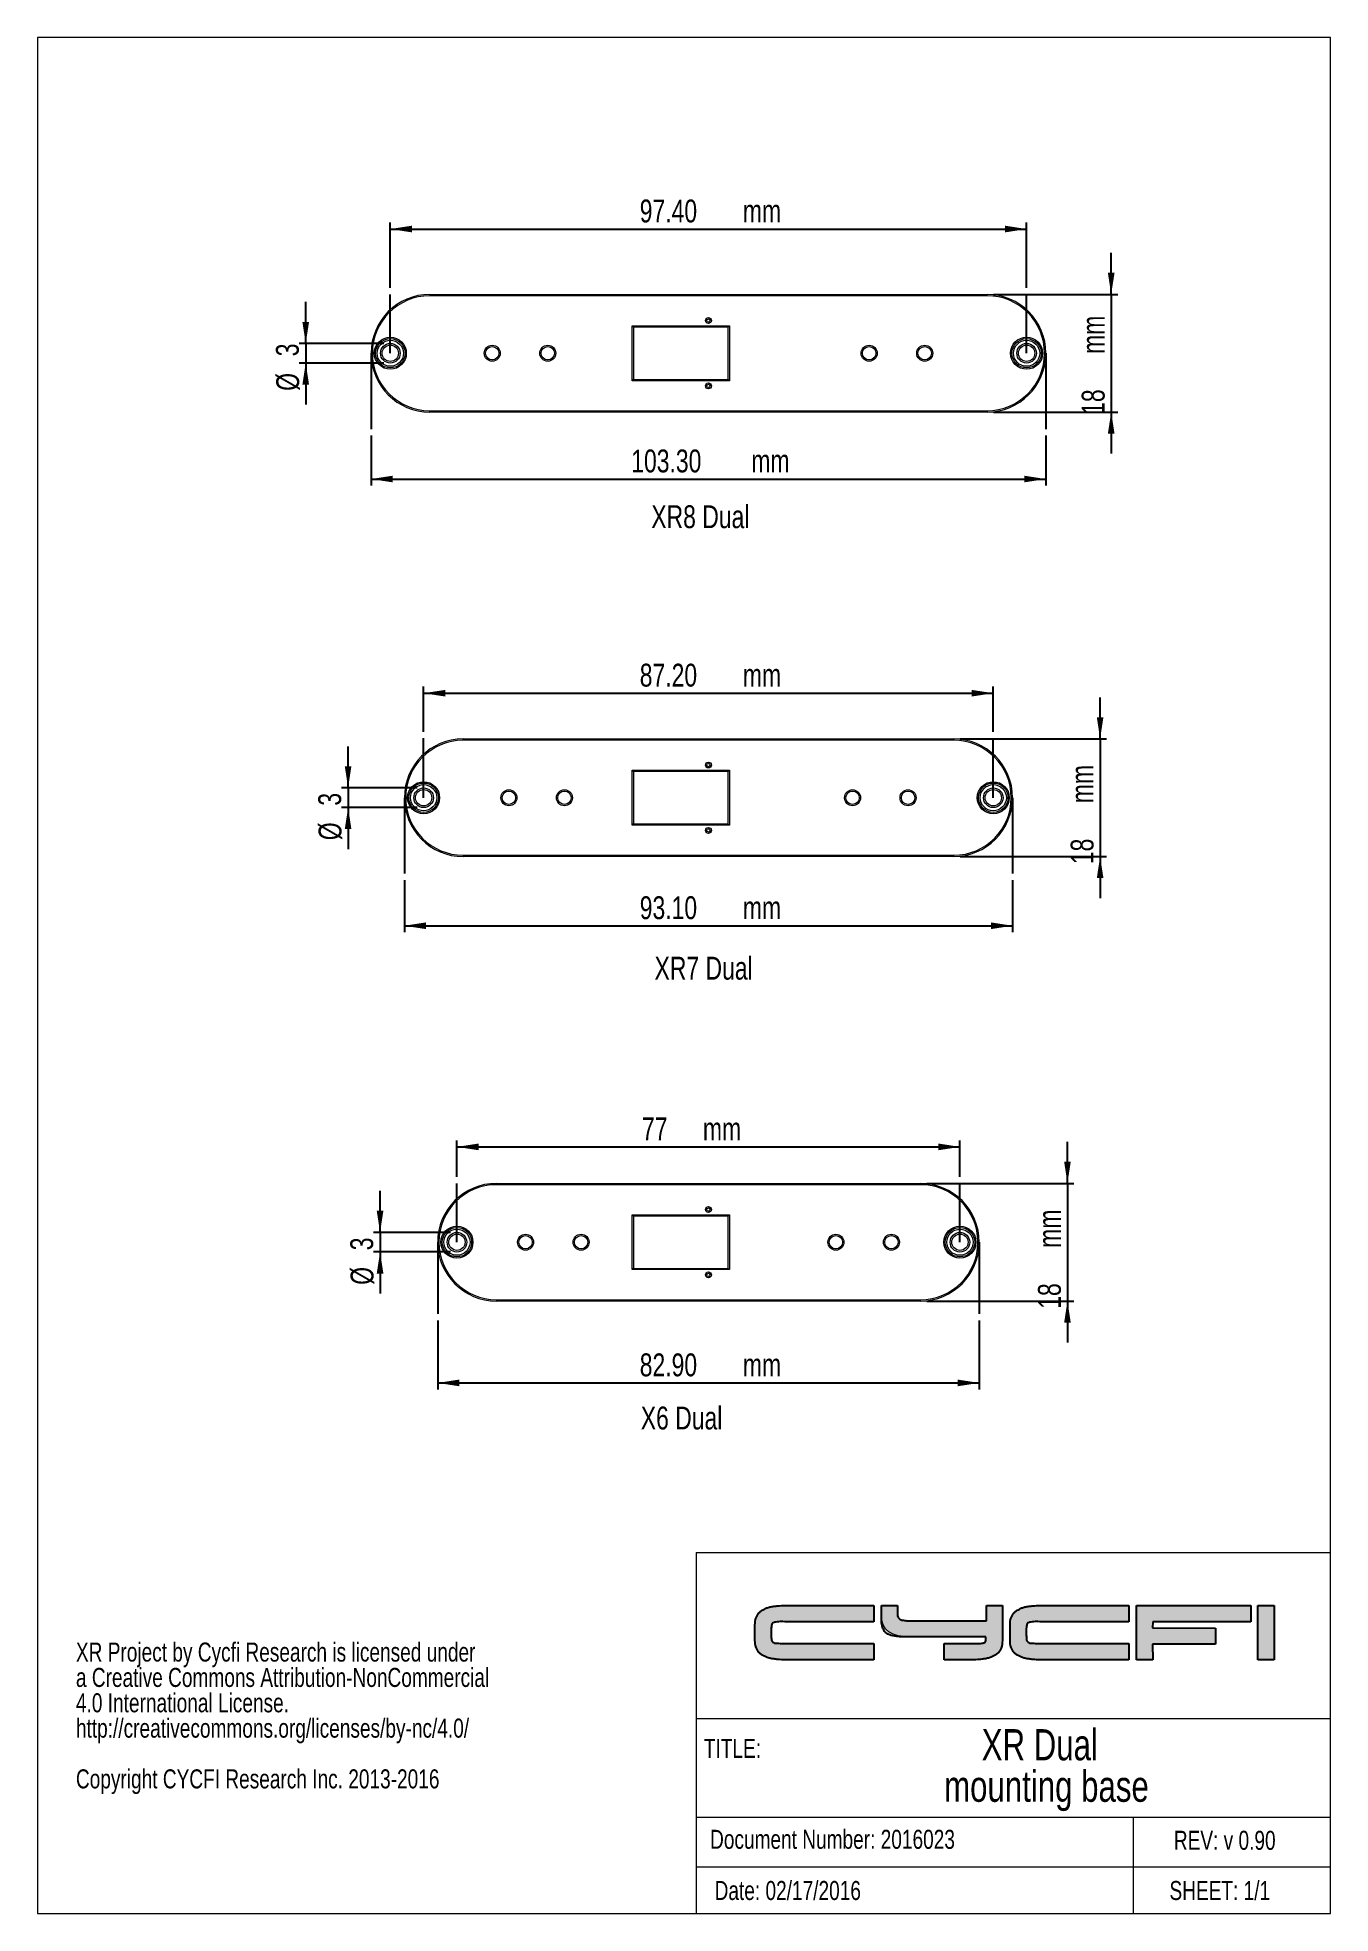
# Model space of a CAD drawing. Header units: millimetres. Extents: x 7 to 205, y 5 to 292.
import ezdxf

# ---------------------------------------------------------------- set-up
doc = ezdxf.new("R2010")
doc.units = ezdxf.units.MM
doc.layers.add('LAYER_1', color=179, linetype='Continuous')
doc.layers.add('SLD-0', color=179, linetype='Continuous')
doc.styles.add('SLDTEXTSTYLE0', font='TXT', dxfattribs={"width": 0.75})
doc.dimstyles.new('SLDDIMSTYLE0', dxfattribs={"dimtxt": 3.5, "dimasz": 3.302, "dimexe": 0, "dimexo": 0.0625, "dimgap": 0.875, "dimtad": 1, "dimrnd": 1e-09, "dimzin": 4, "dimdsep": 46, "dimtxsty": 'SLDTEXTSTYLE0', "dimsah": 1, "dimcen": 0.09, "dimadec": 0, "dimazin": 1, "dimtfac": 1, "dimtofl": 0, "dimtmove": 0, "dimatfit": 3, "dimfxl": 1, "dimfrac": 2, "dimtolj": 1, "dimtzin": 12, "dimarcsym": 0})
doc.dimstyles.new('SLDDIMSTYLE1', dxfattribs={"dimtxt": 3.5, "dimasz": 3.302, "dimexe": 0, "dimexo": 0.0625, "dimgap": 0.875, "dimtad": 1, "dimrnd": 1e-09, "dimzin": 12, "dimdsep": 46, "dimtxsty": 'SLDTEXTSTYLE0', "dimsah": 1, "dimcen": 0.09, "dimadec": 0, "dimazin": 3, "dimtfac": 1, "dimtofl": 0, "dimtmove": 0, "dimatfit": 3, "dimfxl": 1, "dimfrac": 2, "dimtolj": 1, "dimtzin": 12, "dimarcsym": 0})
doc.dimstyles.new('SLDDIMSTYLE2', dxfattribs={"dimtxt": 3.5, "dimasz": 3.302, "dimexe": 0, "dimexo": 0.0625, "dimgap": 0.875, "dimtad": 1, "dimrnd": 1e-09, "dimzin": 12, "dimdsep": 46, "dimtxsty": 'SLDTEXTSTYLE0', "dimsah": 1, "dimcen": 0.09, "dimadec": 0, "dimazin": 3, "dimtfac": 1, "dimtmove": 0, "dimatfit": 0, "dimfxl": 1, "dimfrac": 2, "dimtolj": 1, "dimtzin": 12, "dimarcsym": 0})

# ---------------------------------------------------------------- blocks, each defined once
blk = doc.blocks.new('SW_NOTE_0')
at = {"color": 0, "linetype": 'Continuous', "lineweight": 0, "char_height": 2.9104, "attachment_point": 1, "style": 'SLDTEXTSTYLE0'}
for s, insert in [('XR Project by Cycfi Research is licensed under', (0, 3.75)), ('a Creative Commons Attribution-NonCommercial', (0, -0.13)), ('4.0 International License.', (0, -4.01)), ('http://creativecommons.org/licenses/by-nc/4.0/', (0, -7.89)), ('Copyright CYCFI Research Inc. 2013-2016', (0, -15.65))]:
    blk.add_mtext(s, dxfattribs=dict(at, insert=insert))
blk = doc.blocks.new('SW_NOTE_1')
at = {"color": 0, "linetype": 'Continuous', "lineweight": 0, "attachment_point": 2, "style": 'SLDTEXTSTYLE0'}
for s, insert, char_height in [('XR Dual', (11.76, 6.14), 4.763), ('mounting base', (12.78, -0.21), 4.7625)]:
    blk.add_mtext(s, dxfattribs=dict(at, insert=insert, char_height=char_height))
blk = doc.blocks.new('_D')
at = {"layer": 'SLD-0'}
for p, q in [((61.08, 253.7), (61.08, 263.7)), ((61.08, 262.7), (158.48, 262.7)), ((158.48, 253.7), (158.48, 263.7))]:
    blk.add_line(p, q, dxfattribs=at)
for points in [[(61.08, 262.7), (64.38, 262.19), (64.38, 263.21)], [(158.48, 262.7), (155.18, 263.21), (155.18, 262.19)]]:
    blk.add_solid(points, dxfattribs=at)
at = {"layer": 'SLD-0', "char_height": 3.5, "attachment_point": 1, "style": 'SLDTEXTSTYLE0'}
for s, insert in [('97.40', (99.26, 267.21, 0.1)), ('mm', (115.05, 267.21, 0.1))]:
    blk.add_mtext(s, dxfattribs=dict(at, insert=insert))
blk = doc.blocks.new('_D_1')
at = {"layer": 'SLD-0'}
for p, q in [((58.13, 231.1), (58.13, 223.45)), ((161.43, 231.1), (161.43, 223.45)), ((58.13, 224.45), (161.43, 224.45))]:
    blk.add_line(p, q, dxfattribs=at)
for points in [[(58.13, 224.45), (61.43, 223.95), (61.43, 224.96)], [(161.43, 224.45), (158.13, 224.96), (158.13, 223.95)]]:
    blk.add_solid(points, dxfattribs=at)
at = {"layer": 'SLD-0', "char_height": 3.5, "attachment_point": 1, "style": 'SLDTEXTSTYLE0'}
for s, insert in [('103.30', (97.96, 228.97, 0.1)), ('mm', (116.34, 228.97, 0.1))]:
    blk.add_mtext(s, dxfattribs=dict(at, insert=insert))
blk = doc.blocks.new('_D_2')
at = {"layer": 'SLD-0'}
for p, q in [((66.18, 185.78), (66.18, 192.69)), ((153.38, 185.78), (153.38, 192.69)), ((66.18, 191.69), (153.38, 191.69))]:
    blk.add_line(p, q, dxfattribs=at)
for points in [[(66.18, 191.69), (69.48, 191.18), (69.48, 192.19)], [(153.38, 191.69), (150.08, 192.19), (150.08, 191.18)]]:
    blk.add_solid(points, dxfattribs=at)
at = {"layer": 'SLD-0', "char_height": 3.5, "attachment_point": 1, "style": 'SLDTEXTSTYLE0'}
for s, insert in [('87.20', (99.26, 196.2, 0.1)), ('mm', (115.05, 196.2, 0.1))]:
    blk.add_mtext(s, dxfattribs=dict(at, insert=insert))
blk = doc.blocks.new('_D_3')
at = {"layer": 'SLD-0'}
for p, q in [((63.23, 163.11), (63.23, 155.11)), ((156.33, 163.11), (156.33, 155.11)), ((63.23, 156.11), (156.33, 156.11))]:
    blk.add_line(p, q, dxfattribs=at)
for points in [[(63.23, 156.11), (66.53, 155.6), (66.53, 156.62)], [(156.33, 156.11), (153.03, 156.62), (153.03, 155.6)]]:
    blk.add_solid(points, dxfattribs=at)
at = {"layer": 'SLD-0', "char_height": 3.5, "attachment_point": 1, "style": 'SLDTEXTSTYLE0'}
for s, insert in [('93.10', (99.26, 160.62, 0.1)), ('mm', (115.05, 160.62, 0.1))]:
    blk.add_mtext(s, dxfattribs=dict(at, insert=insert))
blk = doc.blocks.new('_D_4')
at = {"layer": 'SLD-0'}
for p, q in [((71.28, 117.7), (71.28, 123.28)), ((71.28, 122.28), (148.28, 122.28)), ((148.28, 117.7), (148.28, 123.28))]:
    blk.add_line(p, q, dxfattribs=at)
for points in [[(71.28, 122.28), (74.58, 121.77), (74.58, 122.79)], [(148.28, 122.28), (144.98, 122.79), (144.98, 121.77)]]:
    blk.add_solid(points, dxfattribs=at)
at = {"layer": 'SLD-0', "char_height": 3.5, "attachment_point": 1, "style": 'SLDTEXTSTYLE0'}
for s, insert in [('77', (99.6, 126.79, 0.1)), ('mm', (108.93, 126.79, 0.1))]:
    blk.add_mtext(s, dxfattribs=dict(at, insert=insert))
blk = doc.blocks.new('_D_5')
at = {"layer": 'SLD-0'}
for p, q in [((68.33, 95.73), (68.33, 85.17)), ((151.23, 95.73), (151.23, 85.17)), ((68.33, 86.17), (151.23, 86.17))]:
    blk.add_line(p, q, dxfattribs=at)
for points in [[(68.33, 86.17), (71.63, 85.66), (71.63, 86.68)], [(151.23, 86.17), (147.93, 86.68), (147.93, 85.66)]]:
    blk.add_solid(points, dxfattribs=at)
at = {"layer": 'SLD-0', "char_height": 3.5, "attachment_point": 1, "style": 'SLDTEXTSTYLE0'}
for s, insert in [('82.90', (99.26, 90.68, 0.1)), ('mm', (115.05, 90.68, 0.1))]:
    blk.add_mtext(s, dxfattribs=dict(at, insert=insert))
blk = doc.blocks.new('_D_6')
at = {"layer": 'SLD-0'}
for p, q in [((48.13, 245.2), (48.13, 251.55)), ((60.08, 245.2), (47.13, 245.2)), ((48.13, 245.2), (48.13, 242.2)), ((60.08, 242.2), (47.13, 242.2)), ((48.13, 242.2), (48.13, 235.85))]:
    blk.add_line(p, q, dxfattribs=at)
for points in [[(48.13, 245.2), (48.64, 248.5), (47.62, 248.5)], [(48.13, 242.2), (47.62, 238.9), (48.64, 238.9)]]:
    blk.add_solid(points, dxfattribs=at)
at = {"layer": 'SLD-0', "char_height": 3.5, "attachment_point": 1, "rotation": 90, "style": 'SLDTEXTSTYLE0'}
for s, insert in [('3', (43.57, 243.23, -47.85)), ('%%c', (43.62, 237.95, -47.85))]:
    blk.add_mtext(s, dxfattribs=dict(at, insert=insert))
blk = doc.blocks.new('_D_7')
at = {"layer": 'SLD-0'}
for p, q in [((171.43, 252.7), (171.43, 259.05)), ((153.43, 252.7), (172.43, 252.7)), ((171.43, 252.7), (171.43, 234.7)), ((153.43, 234.7), (172.43, 234.7)), ((171.43, 234.7), (171.43, 228.35))]:
    blk.add_line(p, q, dxfattribs=at)
for points in [[(171.43, 252.7), (171.94, 256), (170.92, 256)], [(171.43, 234.7), (170.92, 231.4), (171.94, 231.4)]]:
    blk.add_solid(points, dxfattribs=at)
at = {"layer": 'SLD-0', "char_height": 3.5, "attachment_point": 1, "rotation": 90, "style": 'SLDTEXTSTYLE0'}
for s, insert in [('mm', (166.92, 243.6, -47.85)), ('18', (166.92, 234.27, -47.85))]:
    blk.add_mtext(s, dxfattribs=dict(at, insert=insert))
blk = doc.blocks.new('_D_8')
at = {"layer": 'SLD-0'}
for p, q in [((169.73, 184.7), (169.73, 191.05)), ((148.33, 184.7), (170.73, 184.7)), ((169.73, 184.7), (169.73, 166.7)), ((148.33, 166.7), (170.73, 166.7)), ((169.73, 166.7), (169.73, 160.35))]:
    blk.add_line(p, q, dxfattribs=at)
for points in [[(169.73, 184.7), (170.24, 188), (169.23, 188)], [(169.73, 166.7), (169.23, 163.4), (170.24, 163.4)]]:
    blk.add_solid(points, dxfattribs=at)
at = {"layer": 'SLD-0', "char_height": 3.5, "attachment_point": 1, "rotation": 90, "style": 'SLDTEXTSTYLE0'}
for s, insert in [('mm', (165.22, 174.86, -47.85)), ('18', (165.22, 165.53, -47.85))]:
    blk.add_mtext(s, dxfattribs=dict(at, insert=insert))
blk = doc.blocks.new('_D_9')
at = {"layer": 'SLD-0'}
for p, q in [((54.62, 177.2), (54.62, 183.55)), ((65.18, 177.2), (53.62, 177.2)), ((54.62, 177.2), (54.62, 174.2)), ((65.18, 174.2), (53.62, 174.2)), ((54.62, 174.2), (54.62, 167.85))]:
    blk.add_line(p, q, dxfattribs=at)
for points in [[(54.62, 177.2), (55.12, 180.5), (54.11, 180.5)], [(54.62, 174.2), (54.11, 170.9), (55.12, 170.9)]]:
    blk.add_solid(points, dxfattribs=at)
at = {"layer": 'SLD-0', "char_height": 3.5, "attachment_point": 1, "rotation": 90, "style": 'SLDTEXTSTYLE0'}
for s, insert in [('3', (50.05, 174.48, -47.85)), ('%%c', (50.1, 169.2, -47.85))]:
    blk.add_mtext(s, dxfattribs=dict(at, insert=insert))
blk = doc.blocks.new('_D_10')
at = {"layer": 'SLD-0'}
for p, q in [((59.51, 109.2), (59.51, 115.55)), ((70.28, 109.2), (58.51, 109.2)), ((59.51, 109.2), (59.51, 106.2)), ((70.28, 106.2), (58.51, 106.2)), ((59.51, 106.2), (59.51, 99.85))]:
    blk.add_line(p, q, dxfattribs=at)
for points in [[(59.51, 109.2), (60.02, 112.5), (59, 112.5)], [(59.51, 106.2), (59, 102.9), (60.02, 102.9)]]:
    blk.add_solid(points, dxfattribs=at)
at = {"layer": 'SLD-0', "char_height": 3.5, "attachment_point": 1, "rotation": 90, "style": 'SLDTEXTSTYLE0'}
for s, insert in [('3', (54.95, 106.46, -47.85)), ('%%c', (55, 101.18, -47.85))]:
    blk.add_mtext(s, dxfattribs=dict(at, insert=insert))
blk = doc.blocks.new('_D_11')
at = {"layer": 'SLD-0'}
for p, q in [((164.73, 116.7), (164.73, 123.05)), ((143.23, 116.7), (165.73, 116.7)), ((164.73, 116.7), (164.73, 98.7)), ((143.23, 98.7), (165.73, 98.7)), ((164.73, 98.7), (164.73, 92.35))]:
    blk.add_line(p, q, dxfattribs=at)
for points in [[(164.73, 116.7), (165.24, 120), (164.23, 120)], [(164.73, 98.7), (164.23, 95.4), (165.24, 95.4)]]:
    blk.add_solid(points, dxfattribs=at)
at = {"layer": 'SLD-0', "char_height": 3.5, "attachment_point": 1, "rotation": 90, "style": 'SLDTEXTSTYLE0'}
for s, insert in [('mm', (160.22, 106.84, -47.85)), ('18', (160.22, 97.51, -47.85))]:
    blk.add_mtext(s, dxfattribs=dict(at, insert=insert))
blk = doc.blocks.new('BLOCK 2')
at = {"layer": 'LAYER_1', "lineweight": 0}
for p, q in [((12.25, -6.33), (25.47, -6.33)), ((25.47, -6.33), (25.47, -8.81)), ((26.62, -6.33), (29.1, -6.33)), ((29.1, -6.33), (29.1, -7.85)), ((42.69, -8.67), (42.69, -6.33)), ((42.69, -6.33), (45.17, -6.33)), ((45.17, -6.33), (45.17, -11.29)), ((51.3, -6.33), (64.52, -6.33)), ((64.52, -6.33), (64.52, -8.81)), ((65.68, -6.33), (83.16, -6.33)), ((65.68, -14.64), (65.68, -6.33)), ((83.16, -6.33), (83.16, -8.81)), ((84.26, -14.64), (84.26, -6.33)), ((84.26, -6.33), (86.74, -6.33)), ((86.74, -6.33), (86.74, -14.64)), ((7.27, -11.64), (7.27, -9.33)), ((9.75, -9.97), (9.75, -11)), ((25.47, -8.81), (12.25, -8.81)), ((31.24, -8.67), (42.69, -8.67)), ((46.32, -11.64), (46.32, -9.33)), ((48.8, -9.97), (48.8, -10.65)), ((64.52, -8.81), (51.3, -8.81)), ((68.16, -8.81), (68.14, -9.77)), ((68.14, -9.77), (77.79, -9.78)), ((83.16, -8.81), (68.16, -8.81)), ((77.79, -9.78), (77.79, -12.25)), ((12.25, -12.16), (25.47, -12.16)), ((25.47, -12.16), (25.47, -14.64)), ((36.26, -14.64), (36.26, -12.16)), ((36.26, -12.16), (40.19, -12.16)), ((51.3, -12.16), (64.52, -12.16)), ((64.52, -12.16), (64.52, -14.64)), ((77.79, -12.25), (68.14, -12.25)), ((68.14, -12.25), (68.16, -14.64)), ((25.47, -14.64), (12.25, -14.64)), ((40.19, -14.64), (36.26, -14.64)), ((64.52, -14.64), (51.3, -14.64)), ((68.16, -14.64), (65.68, -14.64)), ((86.74, -14.64), (84.26, -14.64))]:
    blk.add_line(p, q, dxfattribs=at)
for points, degree in [([(7.27, -9.33), (7.27, -8.77), (7.38, -8.29), (7.6, -7.9)], 3), ([(7.6, -7.9), (7.82, -7.49), (8.16, -7.16), (8.61, -6.92)], 3), ([(8.61, -6.92), (9.02, -6.7), (9.54, -6.55), (10.16, -6.46)], 3), ([(10.16, -6.46), (10.74, -6.37), (11.45, -6.33), (12.25, -6.33)], 3), ([(26.62, -7.82), (26.62, -7.56), (26.62, -6.33)], 2), ([(31.25, -11.15), (28.11, -11.14), (26.62, -10.13), (26.62, -7.82)], 3), ([(29.1, -7.85), (29.1, -8.01), (29.12, -7.86), (29.16, -8.03)], 3), ([(29.16, -8.03), (29.2, -8.18), (29.33, -8.32), (29.45, -8.41)], 3), ([(29.45, -8.41), (29.61, -8.53), (29.73, -8.55), (30.02, -8.6)], 3), ([(30.02, -8.6), (30.33, -8.65), (30.74, -8.67), (31.24, -8.67)], 3), ([(46.32, -9.33), (46.32, -8.77), (46.43, -8.29), (46.64, -7.9)], 3), ([(46.64, -7.9), (46.86, -7.49), (47.2, -7.16), (47.65, -6.92)], 3), ([(47.65, -6.92), (48.07, -6.7), (48.59, -6.55), (49.21, -6.46)], 3), ([(49.21, -6.46), (49.79, -6.37), (50.49, -6.33), (51.3, -6.33)], 3), ([(9.8, -9.47), (9.76, -9.77), (9.75, -9.83), (9.75, -9.97)], 3), ([(9.75, -11), (9.75, -11.14), (9.78, -11.3), (9.8, -11.51)], 3), ([(10.04, -8.99), (9.89, -9.09), (9.85, -9.23), (9.8, -9.47)], 3), ([(10.67, -8.83), (10.24, -8.88), (10.15, -8.94), (10.04, -8.99)], 3), ([(12.25, -8.81), (11.59, -8.81), (11.05, -8.79), (10.67, -8.83)], 3), ([(42.62, -11.15), (34.39, -11.15), (31.25, -11.15)], 2), ([(42.49, -11.93), (42.63, -11.81), (42.6, -11.16), (42.62, -11.15)], 3), ([(45.17, -11.29), (45.17, -11.84), (45.06, -12.68), (44.85, -13.07)], 3), ([(48.85, -9.47), (48.81, -9.77), (48.8, -9.83), (48.8, -9.97)], 3), ([(48.8, -10.65), (48.8, -10.78), (48.82, -11.3), (48.85, -11.51)], 3), ([(49.09, -8.99), (48.93, -9.09), (48.9, -9.23), (48.85, -9.47)], 3), ([(49.71, -8.83), (49.29, -8.88), (49.19, -8.94), (49.09, -8.99)], 3), ([(51.3, -8.81), (50.64, -8.81), (50.09, -8.79), (49.71, -8.83)], 3), ([(7.6, -13.07), (7.38, -12.68), (7.27, -12.2), (7.27, -11.64)], 3), ([(8.61, -14.05), (8.16, -13.81), (7.82, -13.48), (7.6, -13.07)], 3), ([(10.16, -14.51), (9.54, -14.43), (9.02, -14.27), (8.61, -14.05)], 3), ([(9.8, -11.51), (9.81, -11.51), (9.81, -11.76), (10.03, -11.92)], 3), ([(10.03, -11.92), (10.28, -12.11), (10.4, -12.07), (10.69, -12.1)], 3), ([(10.69, -12.1), (11.07, -12.14), (11.59, -12.16), (12.25, -12.16)], 3), ([(40.19, -12.16), (40.85, -12.16), (41.4, -12.16), (41.78, -12.12)], 3), ([(41.78, -12.12), (42.2, -12.08), (42.36, -12.05), (42.49, -11.93)], 3), ([(43.84, -14.05), (43.42, -14.27), (42.9, -14.43), (42.28, -14.51)], 3), ([(44.85, -13.07), (44.63, -13.48), (44.29, -13.81), (43.84, -14.05)], 3), ([(46.64, -13.07), (46.43, -12.68), (46.32, -12.2), (46.32, -11.64)], 3), ([(47.65, -14.05), (47.2, -13.81), (46.86, -13.48), (46.64, -13.07)], 3), ([(49.21, -14.51), (48.59, -14.43), (48.07, -14.27), (47.65, -14.05)], 3), ([(48.85, -11.51), (48.85, -11.51), (48.86, -11.76), (49.07, -11.92)], 3), ([(49.07, -11.92), (49.32, -12.11), (49.45, -12.07), (49.74, -12.1)], 3), ([(49.74, -12.1), (50.12, -12.14), (50.64, -12.16), (51.3, -12.16)], 3), ([(12.25, -14.64), (11.45, -14.64), (10.74, -14.6), (10.16, -14.51)], 3), ([(42.28, -14.51), (41.7, -14.6), (41, -14.64), (40.19, -14.64)], 3), ([(51.3, -14.64), (50.49, -14.64), (49.79, -14.6), (49.21, -14.51)], 3)]:
    blk.add_open_spline(points, degree=degree, dxfattribs=at)

msp = doc.modelspace()

# ---------------------------------------------------------------- hatches: boundary and pattern name
at = {"layer": 'LAYER_1'}
h = msp.add_hatch(color=250, dxfattribs=at)
edge = h.paths.add_edge_path(flags=0)
edge.add_line((135.097, 46.287), (135.097, 43.81))
edge.add_line((135.097, 43.81), (121.878, 43.81))
edge.add_spline(control_points=[(121.878, 43.81), (121.072, 43.81), (120.369, 43.853), (119.788, 43.936), (119.171, 44.025), (118.648, 44.182), (118.234, 44.403), (117.784, 44.643), (117.443, 44.971), (117.222, 45.377), (117.009, 45.769), (116.9, 46.252), (116.9, 46.812)], knot_values=[0, 0, 0, 0, 1, 2, 3, 4, 5, 6, 7, 8, 9, 10, 10, 10, 10], weights=[1, 1, 1, 1, 1, 1, 1, 1, 1, 1, 1, 1, 1], degree=3, periodic=0)
edge.add_line((116.9, 46.812), (116.9, 49.117))
edge.add_spline(control_points=[(116.9, 49.117), (116.9, 49.677), (117.009, 50.16), (117.222, 50.553), (117.443, 50.959), (117.784, 51.286), (118.235, 51.527), (118.648, 51.747), (119.171, 51.905), (119.788, 51.993), (120.372, 52.077), (121.075, 52.119), (121.878, 52.119)], knot_values=[0, 0, 0, 0, 1, 2, 3, 4, 5, 6, 7, 8, 9, 10, 10, 10, 10], weights=[1, 1, 1, 1, 1, 1, 1, 1, 1, 1, 1, 1, 1], degree=3, periodic=0)
edge.add_line((121.878, 52.119), (135.097, 52.119))
edge.add_line((135.097, 52.119), (135.097, 49.642))
edge.add_line((135.097, 49.642), (121.878, 49.642))
edge.add_spline(control_points=[(121.878, 49.642), (121.22, 49.642), (120.674, 49.658), (120.295, 49.616), (119.868, 49.568), (119.773, 49.515), (119.671, 49.456), (119.512, 49.363), (119.478, 49.224), (119.426, 48.981), (119.39, 48.685), (119.377, 48.617), (119.377, 48.478)], knot_values=[0, 0, 0, 0, 1, 2, 3, 4, 5, 6, 7, 8, 9, 10, 10, 10, 10], weights=[1, 1, 1, 1, 1, 1, 1, 1, 1, 1, 1, 1, 1], degree=3, periodic=0)
edge.add_line((119.377, 48.478), (119.377, 47.451))
edge.add_spline(control_points=[(119.377, 47.451), (119.377, 47.313), (119.402, 47.155), (119.428, 46.945), (119.433, 46.937), (119.44, 46.691), (119.653, 46.528), (119.902, 46.338), (120.029, 46.382), (120.316, 46.351), (120.696, 46.31), (121.221, 46.287), (121.878, 46.287)], knot_values=[0, 0, 0, 0, 1, 2, 3, 4, 5, 6, 7, 8, 9, 10, 10, 10, 10], weights=[1, 1, 1, 1, 1, 1, 1, 1, 1, 1, 1, 1, 1], degree=3, periodic=0)
edge.add_line((121.878, 46.287), (135.097, 46.287))
h = msp.add_hatch(color=250, dxfattribs=at)
edge = h.paths.add_edge_path(flags=0)
edge.add_spline(control_points=[(154.797, 47.165), (154.797, 46.606), (154.688, 45.769), (154.475, 45.377), (154.253, 44.971), (153.913, 44.643), (153.463, 44.403), (153.049, 44.182), (152.526, 44.025), (151.909, 43.936), (151.326, 43.852), (150.623, 43.81), (149.819, 43.81)], knot_values=[0, 0, 0, 0, 1, 2, 3, 4, 5, 6, 7, 8, 9, 10, 10, 10, 10], weights=[1, 1, 1, 1, 1, 1, 1, 1, 1, 1, 1, 1, 1], degree=3, periodic=0)
edge.add_line((149.819, 43.81), (145.883, 43.81))
edge.add_line((145.883, 43.81), (145.883, 46.287))
edge.add_line((145.883, 46.287), (149.819, 46.287))
edge.add_spline(control_points=[(149.819, 46.287), (150.476, 46.287), (151.029, 46.286), (151.404, 46.328), (151.825, 46.375), (151.982, 46.4), (152.119, 46.518), (152.257, 46.638), (152.229, 47.286), (152.249, 47.304)], knot_values=[0, 0, 0, 0, 1, 2, 3, 4, 5, 6, 7, 7, 7, 7], weights=[1, 1, 1, 1, 1, 1, 1, 1, 1, 1], degree=3, periodic=0)
edge.add_spline(control_points=[(152.249, 47.304), (144.013, 47.3), (140.874, 47.304), (137.736, 47.308), (136.248, 48.318), (136.248, 50.634), (136.248, 50.895), (136.248, 52.119)], knot_values=[0, 0, 0, 0, 1, 2, 3, 4, 5, 5, 5, 5], weights=[1, 1, 1, 1, 1, 1, 1, 1], degree=3, periodic=0)
edge.add_line((136.248, 52.119), (138.724, 52.119))
edge.add_line((138.724, 52.119), (138.724, 50.604))
edge.add_spline(control_points=[(138.724, 50.604), (138.724, 50.442), (138.746, 50.594), (138.791, 50.424), (138.831, 50.274), (138.952, 50.135), (139.072, 50.045), (139.237, 49.92), (139.362, 49.897), (139.642, 49.854), (139.954, 49.805), (140.365, 49.781), (140.862, 49.781)], knot_values=[0, 0, 0, 0, 1, 2, 3, 4, 5, 6, 7, 8, 9, 10, 10, 10, 10], weights=[1, 1, 1, 1, 1, 1, 1, 1, 1, 1, 1, 1, 1], degree=3, periodic=0)
edge.add_line((140.862, 49.781), (152.32, 49.781))
edge.add_line((152.32, 49.781), (152.32, 52.119))
edge.add_line((152.32, 52.119), (154.797, 52.119))
edge.add_line((154.797, 52.119), (154.797, 47.165))
h = msp.add_hatch(color=250, dxfattribs=at)
edge = h.paths.add_edge_path(flags=0)
edge.add_line((174.144, 46.287), (174.144, 43.81))
edge.add_line((174.144, 43.81), (160.925, 43.81))
edge.add_spline(control_points=[(160.925, 43.81), (160.119, 43.81), (159.415, 43.853), (158.834, 43.936), (158.218, 44.025), (157.695, 44.182), (157.281, 44.403), (156.83, 44.643), (156.49, 44.971), (156.268, 45.377), (156.055, 45.769), (155.947, 46.252), (155.947, 46.812)], knot_values=[0, 0, 0, 0, 1, 2, 3, 4, 5, 6, 7, 8, 9, 10, 10, 10, 10], weights=[1, 1, 1, 1, 1, 1, 1, 1, 1, 1, 1, 1, 1], degree=3, periodic=0)
edge.add_line((155.947, 46.812), (155.947, 49.117))
edge.add_spline(control_points=[(155.947, 49.117), (155.947, 49.677), (156.055, 50.16), (156.269, 50.553), (156.49, 50.959), (156.83, 51.286), (157.281, 51.527), (157.695, 51.747), (158.218, 51.905), (158.835, 51.993), (159.418, 52.077), (160.122, 52.119), (160.925, 52.119)], knot_values=[0, 0, 0, 0, 1, 2, 3, 4, 5, 6, 7, 8, 9, 10, 10, 10, 10], weights=[1, 1, 1, 1, 1, 1, 1, 1, 1, 1, 1, 1, 1], degree=3, periodic=0)
edge.add_line((160.925, 52.119), (174.144, 52.119))
edge.add_line((174.144, 52.119), (174.144, 49.642))
edge.add_line((174.144, 49.642), (160.925, 49.642))
edge.add_spline(control_points=[(160.925, 49.642), (160.267, 49.642), (159.721, 49.658), (159.342, 49.616), (158.915, 49.568), (158.819, 49.515), (158.717, 49.456), (158.558, 49.363), (158.524, 49.224), (158.473, 48.981), (158.436, 48.685), (158.424, 48.617), (158.424, 48.478)], knot_values=[0, 0, 0, 0, 1, 2, 3, 4, 5, 6, 7, 8, 9, 10, 10, 10, 10], weights=[1, 1, 1, 1, 1, 1, 1, 1, 1, 1, 1, 1, 1], degree=3, periodic=0)
edge.add_line((158.424, 48.478), (158.424, 47.804))
edge.add_spline(control_points=[(158.424, 47.804), (158.424, 47.666), (158.449, 47.155), (158.474, 46.945), (158.48, 46.937), (158.487, 46.691), (158.699, 46.528), (158.948, 46.338), (159.076, 46.382), (159.363, 46.351), (159.742, 46.31), (160.268, 46.287), (160.925, 46.287)], knot_values=[0, 0, 0, 0, 1, 2, 3, 4, 5, 6, 7, 8, 9, 10, 10, 10, 10], weights=[1, 1, 1, 1, 1, 1, 1, 1, 1, 1, 1, 1, 1], degree=3, periodic=0)
edge.add_line((160.925, 46.287), (174.144, 46.287))
for points in [[(175.306, 43.81), (175.306, 52.119), (192.785, 52.119), (192.785, 49.643), (177.783, 49.643), (177.763, 48.676), (187.42, 48.669), (187.42, 46.199), (177.763, 46.199), (177.783, 43.81)], [(196.367, 52.119), (196.367, 43.81), (193.89, 43.81), (193.89, 52.119)]]:
    msp.add_hatch(color=250, dxfattribs=at).paths.add_polyline_path(points, flags=0)

# ---------------------------------------------------------------- linework, layer by layer
at = {"color": 7, "linetype": 'Continuous', "lineweight": 0}
for p, q in [((7.071, 292), (7.071, 5)), ((17.8, 292), (7.071, 292)), ((205, 292), (17.8, 292)), ((205, 5), (205, 292)), ((107.922, 60.25), (205, 60.25)), ((107.922, 60.25), (107.922, 5)), ((205, 34.776), (107.922, 34.776)), ((107.922, 19.76), (205, 19.76)), ((174.843, 12.149), (174.843, 19.76)), ((107.922, 12.149), (205, 12.149)), ((174.843, 5), (174.843, 12.149)), ((7.071, 5), (17.8, 5)), ((17.8, 5), (205, 5))]:
    msp.add_line(p, q, dxfattribs=at)
at = {"color": 7, "linetype": 'Continuous', "lineweight": 15}
for p, q in [((67.13, 252.697), (67.13, 252.497)), ((67.13, 252.697), (152.43, 252.697)), ((152.43, 252.497), (152.43, 252.697)), ((152.43, 252.497), (67.13, 252.497)), ((98.08, 247.897), (112.98, 247.897)), ((98.08, 239.497), (98.08, 247.897)), ((112.78, 247.697), (98.28, 247.697)), ((98.28, 247.697), (98.28, 239.697)), ((112.98, 247.897), (112.78, 247.697)), ((112.78, 239.697), (112.78, 247.697)), ((112.98, 247.897), (112.98, 239.497)), ((112.98, 239.497), (98.08, 239.497)), ((98.28, 239.697), (112.78, 239.697)), ((67.13, 234.897), (152.43, 234.897)), ((67.13, 234.697), (67.13, 234.897)), ((152.43, 234.697), (67.13, 234.697)), ((152.43, 234.897), (152.43, 234.697)), ((72.23, 184.497), (72.23, 184.697)), ((72.23, 184.697), (147.33, 184.697)), ((147.33, 184.497), (72.23, 184.497)), ((147.33, 184.697), (147.33, 184.497)), ((98.08, 179.897), (112.98, 179.897)), ((98.08, 171.497), (98.08, 179.897)), ((112.78, 179.697), (98.28, 179.697)), ((98.28, 179.697), (98.28, 171.697)), ((112.78, 171.697), (112.78, 179.697)), ((112.98, 179.897), (112.98, 171.497)), ((112.98, 171.497), (98.08, 171.497)), ((98.28, 171.697), (112.78, 171.697)), ((72.23, 166.897), (147.33, 166.897)), ((72.23, 166.897), (72.23, 166.697)), ((147.33, 166.697), (72.23, 166.697)), ((147.33, 166.697), (147.33, 166.897)), ((77.33, 116.497), (77.33, 116.697)), ((77.33, 116.697), (142.23, 116.697)), ((142.23, 116.497), (77.33, 116.497)), ((142.23, 116.697), (142.23, 116.497)), ((98.08, 111.897), (112.98, 111.897)), ((98.08, 103.497), (98.08, 111.897)), ((112.78, 111.697), (98.28, 111.697)), ((98.28, 111.697), (98.28, 103.697)), ((112.78, 103.697), (112.78, 111.697)), ((112.98, 111.897), (112.98, 103.497)), ((112.98, 103.497), (98.08, 103.497)), ((98.28, 103.697), (112.78, 103.697)), ((77.33, 98.897), (142.23, 98.897)), ((77.33, 98.897), (77.33, 98.697)), ((142.23, 98.697), (77.33, 98.697)), ((142.23, 98.697), (142.23, 98.897))]:
    msp.add_line(p, q, dxfattribs=at)
at = {"color": 7, "linetype": 'Continuous', "lineweight": 15, "flags": 128}
for points in [[(98.28, 247.697), (98.277, 247.701), (98.268, 247.71), (98.253, 247.724), (98.233, 247.744), (98.209, 247.769), (98.18, 247.797), (98.149, 247.829), (98.115, 247.863), (98.08, 247.897)], [(98.28, 239.697), (98.277, 239.694), (98.268, 239.685), (98.253, 239.671), (98.233, 239.651), (98.209, 239.626), (98.18, 239.597), (98.149, 239.566), (98.115, 239.532), (98.08, 239.497)], [(112.98, 239.497), (112.941, 239.536), (112.904, 239.574), (112.869, 239.609), (112.839, 239.639), (112.814, 239.664), (112.796, 239.682), (112.784, 239.694), (112.78, 239.697)], [(98.28, 179.697), (98.277, 179.701), (98.268, 179.71), (98.253, 179.724), (98.233, 179.744), (98.209, 179.769), (98.18, 179.797), (98.149, 179.829), (98.115, 179.863), (98.08, 179.897)], [(112.98, 179.897), (112.941, 179.858), (112.904, 179.821), (112.869, 179.786), (112.839, 179.756), (112.814, 179.731), (112.796, 179.713), (112.784, 179.701), (112.78, 179.697)], [(98.28, 171.697), (98.276, 171.694), (98.265, 171.682), (98.247, 171.664), (98.222, 171.639), (98.191, 171.609), (98.157, 171.574), (98.119, 171.536), (98.08, 171.497)], [(112.98, 171.497), (112.941, 171.536), (112.904, 171.574), (112.869, 171.609), (112.839, 171.639), (112.814, 171.664), (112.796, 171.682), (112.784, 171.694), (112.78, 171.697)], [(98.28, 111.697), (98.277, 111.701), (98.268, 111.71), (98.253, 111.724), (98.233, 111.744), (98.209, 111.769), (98.18, 111.797), (98.149, 111.829), (98.115, 111.863), (98.08, 111.897)], [(112.98, 111.897), (112.941, 111.858), (112.904, 111.821), (112.869, 111.786), (112.839, 111.756), (112.814, 111.731), (112.796, 111.713), (112.784, 111.701), (112.78, 111.697)], [(98.28, 103.697), (98.276, 103.694), (98.265, 103.682), (98.247, 103.664), (98.222, 103.639), (98.191, 103.609), (98.157, 103.574), (98.119, 103.536), (98.08, 103.497)], [(112.98, 103.497), (112.941, 103.536), (112.904, 103.574), (112.869, 103.609), (112.839, 103.639), (112.814, 103.664), (112.796, 103.682), (112.784, 103.694), (112.78, 103.697)]]:
    msp.add_lwpolyline(points, dxfattribs=at)
at = {"color": 7, "linetype": 'Continuous', "lineweight": 15}
for centre, radius in [((109.78, 248.697), 0.45), ((109.78, 248.697), 0.25), ((61.08, 243.697), 2.45), ((61.08, 243.697), 2.25), ((61.08, 243.697), 2), ((61.08, 243.697), 1.5), ((61.08, 243.697), 1.25), ((76.68, 243.697), 1.225), ((76.68, 243.697), 1.025), ((85.18, 243.697), 1.225), ((85.18, 243.697), 1.025), ((134.38, 243.697), 1.225), ((134.38, 243.697), 1.025), ((142.88, 243.697), 1.225), ((142.88, 243.697), 1.025), ((158.48, 243.697), 2.45), ((158.48, 243.697), 2.25), ((158.48, 243.697), 2), ((158.48, 243.697), 1.5), ((158.48, 243.697), 1.25), ((109.78, 238.697), 0.45), ((109.78, 238.697), 0.25), ((109.78, 180.697), 0.45), ((109.78, 180.697), 0.25), ((66.18, 175.697), 2.45), ((66.18, 175.697), 2.25), ((153.38, 175.697), 2.45), ((153.38, 175.697), 2.25), ((66.18, 175.697), 2), ((66.18, 175.697), 1.5), ((66.18, 175.697), 1.25), ((79.23, 175.697), 1.225), ((79.23, 175.697), 1.025), ((87.73, 175.697), 1.225), ((87.73, 175.697), 1.025), ((131.83, 175.697), 1.225), ((131.83, 175.697), 1.025), ((140.33, 175.697), 1.225), ((140.33, 175.697), 1.025), ((153.38, 175.697), 2), ((153.38, 175.697), 1.5), ((153.38, 175.697), 1.25), ((109.78, 170.697), 0.45), ((109.78, 170.697), 0.25), ((109.78, 112.697), 0.45), ((109.78, 112.697), 0.25), ((71.28, 107.697), 2.45), ((71.28, 107.697), 2.25), ((71.28, 107.697), 2), ((71.28, 107.697), 1.5), ((148.28, 107.697), 2.45), ((148.28, 107.697), 2.25), ((148.28, 107.697), 2), ((148.28, 107.697), 1.5), ((71.28, 107.697), 1.25), ((81.78, 107.697), 1.225), ((81.78, 107.697), 1.025), ((90.28, 107.697), 1.225), ((90.28, 107.697), 1.025), ((129.28, 107.697), 1.225), ((129.28, 107.697), 1.025), ((137.78, 107.697), 1.225), ((137.78, 107.697), 1.025), ((148.28, 107.697), 1.25), ((109.78, 102.697), 0.45), ((109.78, 102.697), 0.25)]:
    msp.add_circle(centre, radius, dxfattribs=at)
for centre, radius, start, end in [((67.13, 243.697), 9, 90, 270), ((152.43, 243.697), 9, 270, 90), ((67.13, 243.697), 8.8, 90, 270), ((152.43, 243.697), 8.8, 270, 90), ((72.23, 175.697), 9, 90, 270), ((72.23, 175.697), 8.8, 90, 270), ((147.33, 175.697), 9, 270, 90), ((147.33, 175.697), 8.8, 270, 90), ((77.33, 107.697), 9, 90, 270), ((77.33, 107.697), 8.8, 90, 270), ((142.23, 107.697), 9, 270, 90), ((142.23, 107.697), 8.8, 270, 90)]:
    msp.add_arc(centre, radius, start, end, dxfattribs=at)
at = {"layer": 'LAYER_1'}
for p, q in [((121.878, 52.119), (135.097, 52.119)), ((135.097, 52.119), (135.097, 49.642)), ((136.248, 52.119), (138.724, 52.119)), ((138.724, 52.119), (138.724, 50.604)), ((152.32, 49.781), (152.32, 52.119)), ((152.32, 52.119), (154.797, 52.119)), ((154.797, 52.119), (154.797, 47.165)), ((160.925, 52.119), (174.144, 52.119)), ((174.144, 52.119), (174.144, 49.642)), ((175.306, 52.119), (192.785, 52.119)), ((175.306, 43.81), (175.306, 52.119)), ((192.785, 52.119), (192.785, 49.643)), ((193.89, 43.81), (193.89, 52.119)), ((193.89, 52.119), (196.367, 52.119)), ((196.367, 52.119), (196.367, 43.81)), ((116.9, 46.812), (116.9, 49.117)), ((135.097, 49.642), (121.878, 49.642)), ((140.862, 49.781), (152.32, 49.781)), ((155.947, 46.812), (155.947, 49.117)), ((174.144, 49.642), (160.925, 49.642)), ((177.783, 49.643), (177.763, 48.676)), ((192.785, 49.643), (177.783, 49.643)), ((119.377, 48.478), (119.377, 47.451)), ((121.878, 46.287), (135.097, 46.287)), ((135.097, 46.287), (135.097, 43.81)), ((145.883, 43.81), (145.883, 46.287)), ((145.883, 46.287), (149.819, 46.287)), ((158.424, 48.478), (158.424, 47.804)), ((160.925, 46.287), (174.144, 46.287)), ((174.144, 46.287), (174.144, 43.81)), ((177.763, 48.676), (187.42, 48.669)), ((187.42, 46.199), (177.763, 46.199)), ((177.763, 46.199), (177.783, 43.81)), ((187.42, 48.669), (187.42, 46.199)), ((135.097, 43.81), (121.878, 43.81)), ((149.819, 43.81), (145.883, 43.81)), ((174.144, 43.81), (160.925, 43.81)), ((177.783, 43.81), (175.306, 43.81)), ((196.367, 43.81), (193.89, 43.81))]:
    msp.add_line(p, q, dxfattribs=at)
for points in [[(116.9, 49.117), (116.9, 49.677), (117.009, 50.16), (117.222, 50.553), (117.443, 50.959), (117.784, 51.286), (118.235, 51.527), (118.648, 51.747), (119.171, 51.905), (119.788, 51.993), (120.372, 52.077), (121.075, 52.119), (121.878, 52.119)], [(152.249, 47.304), (144.013, 47.3), (140.874, 47.304), (137.736, 47.308), (136.248, 48.318), (136.248, 50.634), (136.248, 50.895), (136.248, 52.119)], [(155.947, 49.117), (155.947, 49.677), (156.055, 50.16), (156.269, 50.553), (156.49, 50.959), (156.83, 51.286), (157.281, 51.527), (157.695, 51.747), (158.218, 51.905), (158.835, 51.993), (159.418, 52.077), (160.122, 52.119), (160.925, 52.119)], [(121.878, 49.642), (121.22, 49.642), (120.674, 49.658), (120.295, 49.616), (119.868, 49.568), (119.773, 49.515), (119.671, 49.456), (119.512, 49.363), (119.478, 49.224), (119.426, 48.981), (119.39, 48.685), (119.377, 48.617), (119.377, 48.478)], [(138.724, 50.604), (138.724, 50.442), (138.746, 50.594), (138.791, 50.424), (138.831, 50.274), (138.952, 50.135), (139.072, 50.045), (139.237, 49.92), (139.362, 49.897), (139.642, 49.854), (139.954, 49.805), (140.365, 49.781), (140.862, 49.781)], [(160.925, 49.642), (160.267, 49.642), (159.721, 49.658), (159.342, 49.616), (158.915, 49.568), (158.819, 49.515), (158.717, 49.456), (158.558, 49.363), (158.524, 49.224), (158.473, 48.981), (158.436, 48.685), (158.424, 48.617), (158.424, 48.478)], [(121.878, 43.81), (121.072, 43.81), (120.369, 43.853), (119.788, 43.936), (119.171, 44.025), (118.648, 44.182), (118.234, 44.403), (117.784, 44.643), (117.443, 44.971), (117.222, 45.377), (117.009, 45.769), (116.9, 46.252), (116.9, 46.812)], [(119.377, 47.451), (119.377, 47.313), (119.402, 47.155), (119.428, 46.945), (119.433, 46.937), (119.44, 46.691), (119.653, 46.528), (119.902, 46.338), (120.029, 46.382), (120.316, 46.351), (120.696, 46.31), (121.221, 46.287), (121.878, 46.287)], [(149.819, 46.287), (150.476, 46.287), (151.029, 46.286), (151.404, 46.328), (151.825, 46.375), (151.982, 46.4), (152.119, 46.518), (152.257, 46.638), (152.229, 47.286), (152.249, 47.304)], [(154.797, 47.165), (154.797, 46.606), (154.688, 45.769), (154.475, 45.377), (154.253, 44.971), (153.913, 44.643), (153.463, 44.403), (153.049, 44.182), (152.526, 44.025), (151.909, 43.936), (151.326, 43.852), (150.623, 43.81), (149.819, 43.81)], [(160.925, 43.81), (160.119, 43.81), (159.415, 43.853), (158.834, 43.936), (158.218, 44.025), (157.695, 44.182), (157.281, 44.403), (156.83, 44.643), (156.49, 44.971), (156.268, 45.377), (156.055, 45.769), (155.947, 46.252), (155.947, 46.812)], [(158.424, 47.804), (158.424, 47.666), (158.449, 47.155), (158.474, 46.945), (158.48, 46.937), (158.487, 46.691), (158.699, 46.528), (158.948, 46.338), (159.076, 46.382), (159.363, 46.351), (159.742, 46.31), (160.268, 46.287), (160.925, 46.287)]]:
    msp.add_open_spline(points, degree=3, dxfattribs=at)
at = {"layer": 'SLD-0'}
for p, q in [((61.08, 243.697), (61.08, 252.697)), ((158.48, 243.697), (158.48, 252.697)), ((58.13, 243.697), (58.13, 232.097)), ((161.43, 243.697), (161.43, 232.097)), ((66.18, 175.697), (66.18, 184.785)), ((153.38, 175.697), (153.38, 184.785)), ((63.23, 175.697), (63.23, 164.11)), ((156.33, 175.697), (156.33, 164.11)), ((71.28, 107.697), (71.28, 116.697)), ((148.28, 107.697), (148.28, 116.697)), ((68.33, 107.697), (68.33, 96.725)), ((151.23, 107.697), (151.23, 96.725))]:
    msp.add_line(p, q, dxfattribs=at)

# ---------------------------------------------------------------- block references
at = {"color": 7, "linetype": 'Continuous'}
msp.add_blockref('BLOCK 2', (109.627, 58.451), dxfattribs=at)
at = {"color": 7, "linetype": 'Continuous', "lineweight": 0}
for name, p in [('SW_NOTE_0', (12.954, 42.699)), ('SW_NOTE_1', (148.739, 27.06))]:
    msp.add_blockref(name, p, dxfattribs=at)

# ---------------------------------------------------------------- texts
at = {"color": 7, "linetype": 'Continuous', "lineweight": 0, "attachment_point": 1, "style": 'SLDTEXTSTYLE0'}
for s, insert, char_height in [('TITLE:', (109.078, 31.716), 2.9104), ('Document Number: 2016023', (110.026, 17.803), 2.91042), ('REV: v 0.90', (181.024, 17.652), 2.91042), ('Date: 02/17/2016', (110.722, 9.972), 2.91042), ('SHEET: 1/1', (180.351, 9.972), 2.9104)]:
    msp.add_mtext(s, dxfattribs=dict(at, insert=insert, char_height=char_height))
at = {"layer": 'SLD-0', "char_height": 3.5, "attachment_point": 1, "style": 'SLDTEXTSTYLE0'}
for s, insert in [('XR8 Dual', (101.027, 220.438)), ('XR7 Dual', (101.526, 151.369)), ('X6 Dual', (99.421, 82.553))]:
    msp.add_mtext(s, dxfattribs=dict(at, insert=insert))

# ---------------------------------------------------------------- dimensions: what is measured, and where the dimension line sits
at = {"layer": 'SLD-0'}
for base, p1, p2, dimstyle, picture, middle in [((158.48, 262.697), (61.08, 252.697), (158.48, 252.697), 'SLDDIMSTYLE0', '_D', (111.52, 262.697)), ((161.43, 224.455), (58.13, 232.097), (161.43, 232.097), 'SLDDIMSTYLE0', '_D_1', (111.52, 224.455)), ((153.38, 191.686), (66.18, 184.785), (153.38, 184.785), 'SLDDIMSTYLE0', '_D_2', (111.52, 191.686)), ((156.33, 156.111), (63.23, 164.11), (156.33, 164.11), 'SLDDIMSTYLE0', '_D_3', (111.52, 156.111)), ((148.28, 122.278), (71.28, 116.697), (148.28, 116.697), 'SLDDIMSTYLE1', '_D_4', (108.628, 122.278)), ((151.23, 86.169), (68.33, 96.725), (151.23, 96.725), 'SLDDIMSTYLE0', '_D_5', (111.52, 86.169))]:
    dim = msp.add_linear_dim(base=base, p1=p1, p2=p2, text='<> mm', dimstyle=dimstyle, dxfattribs=at)
    dim.commit()
    dim.dimension.update_dxf_attribs({"geometry": picture, "text_midpoint": middle, "dimtype": 160})
for base, p1, p2, text, picture, middle in [((171.43, 234.697), (152.43, 252.697), (152.43, 234.697), '<> mm', '_D_7', (171.43, 243.302)), ((48.13, 242.197), (61.08, 245.197), (61.08, 242.197), '%%c<>', '_D_6', (48.13, 243.302)), ((169.734, 166.697), (147.33, 184.697), (147.33, 166.697), '<> mm', '_D_8', (169.734, 174.557)), ((54.617, 174.197), (66.18, 177.197), (66.18, 174.197), '%%c<>', '_D_9', (54.617, 174.557)), ((164.734, 98.697), (142.23, 116.697), (142.23, 98.697), '<> mm', '_D_11', (164.734, 106.539)), ((59.511, 106.197), (71.28, 109.197), (71.28, 106.197), '%%c<>', '_D_10', (59.511, 106.539))]:
    dim = msp.add_linear_dim(base=base, p1=p1, p2=p2, angle=90, text=text, dimstyle='SLDDIMSTYLE2', dxfattribs=at)
    dim.commit()
    dim.dimension.update_dxf_attribs({"geometry": picture, "text_midpoint": middle, "dimtype": 160})

doc.saveas('drawing.dxf')
